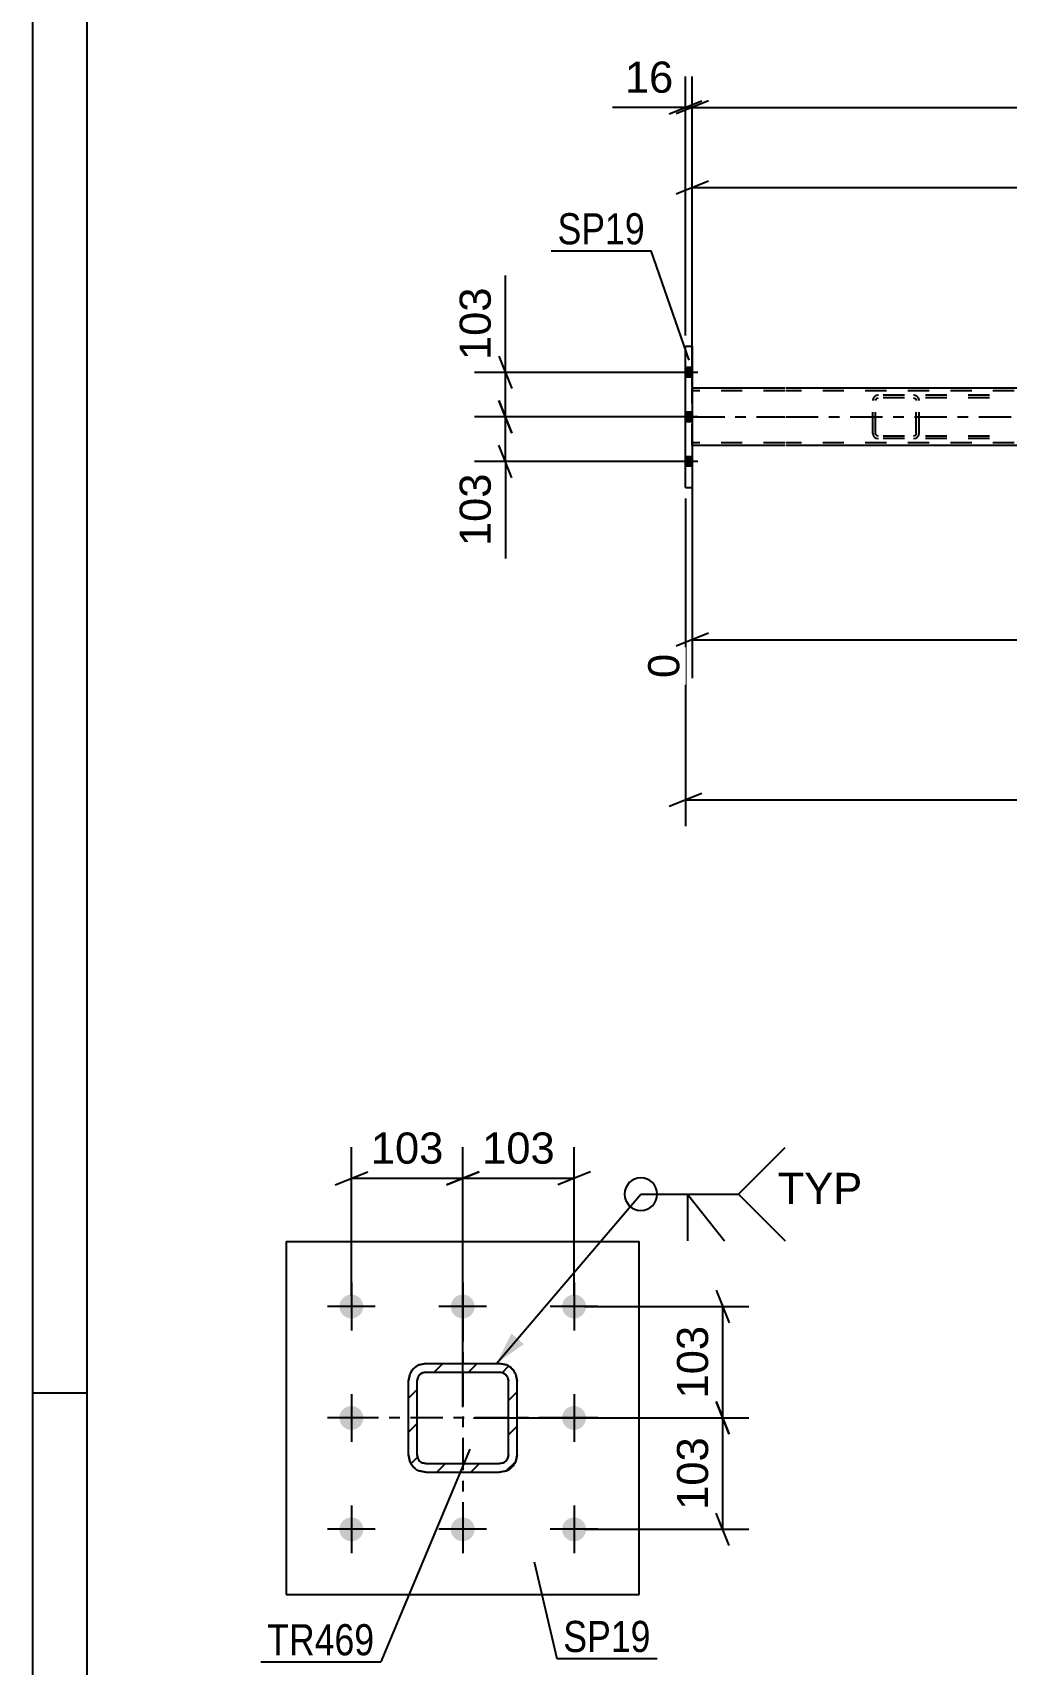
# Model space of a CAD drawing. Header units: millimetres. Extents: x 0 to 841, y 0 to 594.
# Drawn here: x 0 to 89.7, y 124 to 274.2 of the extents above; entities that cross this region are included whole.
import ezdxf

# ---------------------------------------------------------------- set-up
doc = ezdxf.new("R2010")
doc.units = ezdxf.units.MM
doc.linetypes.add('DXK_LINE_DOT2', pattern=[3.9198, 1.9599, -1.9599])
doc.linetypes.add('DXK_LINE_DOT3', pattern=[5.9187, 2.979, -0.9799, 0.9799, -0.9799])
doc.styles.add('Arial', font='ARIAL.TTF', dxfattribs={"height": 0.2})
doc.styles.add('Arial Narrow', font='ARIALN.TTF', dxfattribs={"height": 0.2})

# ---------------------------------------------------------------- blocks, each defined once
blk = doc.blocks.new('Unknown-317913800-1115')
at = {"color": 5, "linetype": 'Continuous'}
for p, q in [((0, 594), (0, 0)), ((5, 589), (5, 5)), ((5, 149), (0, 149))]:
    blk.add_line(p, q, dxfattribs=at)
blk = doc.blocks.new('Part-317913800-5339 - 5193')
at = {"linetype": 'Continuous'}
h = blk.add_hatch(dxfattribs=at)
h.set_pattern_fill('', scale=0.7, style=0, pattern_type=0)
h.set_pattern_definition([(45, (43.6161, 141.8402), (-1.57154, 1.57154), [])])
h.paths.add_polyline_path([(43, 141.72), (43.62, 141.84), (44.14, 142.19), (44.48, 142.71), (44.6, 143.32), (44.6, 150.12), (44.48, 150.73), (44.14, 151.25), (43.62, 151.6), (43, 151.72), (36.2, 151.72), (35.59, 151.6), (35.07, 151.25), (34.73, 150.73), (34.6, 150.12), (34.6, 143.32), (34.73, 142.71), (35.07, 142.19), (35.59, 141.84), (36.2, 141.72)])
h.paths.add_polyline_path([(36.2, 142.52), (35.9, 142.58), (35.64, 142.75), (35.46, 143.01), (35.4, 143.32), (35.4, 150.12), (35.46, 150.42), (35.64, 150.68), (35.9, 150.86), (36.2, 150.92), (43, 150.92), (43.31, 150.86), (43.57, 150.68), (43.74, 150.42), (43.8, 150.12), (43.8, 143.32), (43.74, 143.01), (43.57, 142.75), (43.31, 142.58), (43, 142.52)])
at = {"color": 7, "linetype": 'DXK_LINE_DOT3'}
for p, q in [((39.6, 156.72), (39.6, 136.72)), ((49.6, 146.72), (29.6, 146.72))]:
    blk.add_line(p, q, dxfattribs=at)
at = {"color": 7, "linetype": 'DXK_LINE_DOT2'}
for p, q in [((35.59, 151.6), (36.2, 151.72)), ((36.2, 151.72), (43, 151.72)), ((43, 151.72), (43.62, 151.6)), ((34.6, 150.12), (34.73, 150.73)), ((35.46, 150.42), (35.4, 150.12)), ((36.2, 150.92), (35.9, 150.86)), ((36.2, 150.92), (43, 150.92)), ((43.31, 150.86), (43, 150.92)), ((43.8, 150.12), (43.74, 150.42)), ((44.48, 150.73), (44.6, 150.12)), ((34.6, 143.32), (34.6, 150.12)), ((35.4, 143.32), (35.4, 150.12)), ((43.8, 143.32), (43.8, 150.12)), ((44.6, 143.32), (44.6, 150.12)), ((34.73, 142.71), (34.6, 143.32)), ((35.4, 143.32), (35.46, 143.01)), ((43.74, 143.01), (43.8, 143.32)), ((44.6, 143.32), (44.48, 142.71)), ((36.2, 141.72), (35.59, 141.84)), ((35.9, 142.58), (36.2, 142.52)), ((36.2, 142.52), (43, 142.52)), ((36.2, 141.72), (43, 141.72)), ((43, 142.52), (43.31, 142.58)), ((43.62, 141.84), (43, 141.72))]:
    blk.add_line(p, q, dxfattribs=at)
at = {"color": 2, "linetype": 'Continuous'}
for p, q in [((36.2, 151.72), (35.59, 151.6)), ((36.2, 151.72), (43, 151.72)), ((43.62, 151.6), (43, 151.72)), ((34.73, 150.73), (34.6, 150.12)), ((35.4, 150.12), (35.46, 150.42)), ((35.9, 150.86), (36.2, 150.92)), ((36.2, 150.92), (43, 150.92)), ((43, 150.92), (43.31, 150.86)), ((43.74, 150.42), (43.8, 150.12)), ((44.6, 150.12), (44.48, 150.73)), ((34.6, 143.32), (34.6, 150.12)), ((35.4, 143.32), (35.4, 150.12)), ((43.8, 143.32), (43.8, 150.12)), ((44.6, 143.32), (44.6, 150.12)), ((34.6, 143.32), (34.73, 142.71)), ((35.46, 143.01), (35.4, 143.32)), ((43.8, 143.32), (43.74, 143.01)), ((44.48, 142.71), (44.6, 143.32)), ((35.59, 141.84), (36.2, 141.72)), ((36.2, 142.52), (35.9, 142.58)), ((36.2, 142.52), (43, 142.52)), ((36.2, 141.72), (43, 141.72)), ((43.31, 142.58), (43, 142.52)), ((43, 141.72), (43.62, 141.84))]:
    blk.add_line(p, q, dxfattribs=at)
at = {"color": 7, "linetype": 'DXK_LINE_DOT2'}
for centre, radius, start, end in [((36.2, 150.12), 1.6, 112.5, 157.5), ((36.2, 150.12), 0.8, 112.5, 157.5), ((43, 150.12), 0.8, 22.5, 67.5), ((43, 150.12), 1.6, 22.5, 67.5), ((36.2, 143.32), 1.6, 202.5, 247.5), ((36.2, 143.32), 0.8, 202.5, 247.5), ((43, 143.32), 0.8, 292.5, 337.5), ((43, 143.32), 1.6, 292.5, 337.5)]:
    blk.add_arc(centre, radius, start, end, dxfattribs=at)
at = {"color": 2, "linetype": 'Continuous'}
for centre, radius, start, end in [((36.2, 150.12), 1.6, 112.5, 157.5), ((36.2, 150.12), 0.8, 112.5, 157.5), ((43, 150.12), 0.8, 22.5, 67.5), ((43, 150.12), 1.6, 22.5, 67.5), ((36.2, 143.32), 1.6, 202.5, 247.5), ((36.2, 143.32), 0.8, 202.5, 247.5), ((43, 143.32), 0.8, 292.5, 337.5), ((43, 143.32), 1.6, 292.5, 337.5)]:
    blk.add_arc(centre, radius, start, end, dxfattribs=at)
blk = doc.blocks.new('Bolt-317913800-5227 - 5193')
at = {"linetype": 'Continuous'}
for points in [[(30.45, 156.97, -1), (28.25, 156.97, -1)], [(40.7, 156.97, -1), (38.5, 156.97, -1)], [(50.95, 156.97, -1), (48.75, 156.97, -1)], [(30.45, 146.72, -1), (28.25, 146.72, -1)], [(50.95, 146.72, -1), (48.75, 146.72, -1)], [(30.45, 136.47, -1), (28.25, 136.47, -1)], [(40.7, 136.47, -1), (38.5, 136.47, -1)], [(50.95, 136.47, -1), (48.75, 136.47, -1)]]:
    blk.add_hatch(color=1, dxfattribs=at).paths.add_polyline_path(points)
at = {"color": 1, "linetype": 'Continuous'}
for p, q in [((29.35, 159.17), (29.35, 154.77)), ((39.6, 159.17), (39.6, 154.77)), ((49.85, 159.17), (49.85, 154.77)), ((31.55, 156.97), (27.15, 156.97)), ((41.8, 156.97), (37.4, 156.97)), ((52.05, 156.97), (47.65, 156.97)), ((29.35, 148.92), (29.35, 144.52)), ((49.85, 148.92), (49.85, 144.52)), ((31.55, 146.72), (27.15, 146.72)), ((52.05, 146.72), (47.65, 146.72)), ((29.35, 138.67), (29.35, 134.27)), ((39.6, 138.67), (39.6, 134.27)), ((49.85, 138.67), (49.85, 134.27)), ((31.55, 136.47), (27.15, 136.47)), ((41.8, 136.47), (37.4, 136.47)), ((52.05, 136.47), (47.65, 136.47))]:
    blk.add_line(p, q, dxfattribs=at)
blk = doc.blocks.new('Part-317913800-5354 - 5193')
at = {"color": 2, "linetype": 'Continuous'}
for p, q in [((23.35, 162.97), (55.85, 162.97)), ((23.35, 162.97), (23.35, 130.47)), ((55.85, 130.47), (55.85, 162.97)), ((23.35, 130.47), (55.85, 130.47))]:
    blk.add_line(p, q, dxfattribs=at)
blk = doc.blocks.new('Part-317913800-4550 - 4418')
at = {"color": 2, "linetype": 'Continuous'}
for p, q in [((69.26, 241.47), (60.74, 241.47)), ((160.61, 241.47), (69.36, 241.47)), ((69.26, 236.19), (60.74, 236.19)), ((725.39, 236.19), (69.36, 236.19))]:
    blk.add_line(p, q, dxfattribs=at)
at = {"color": 7, "linetype": 'DXK_LINE_DOT2'}
for p, q in [((60.74, 241.47), (60.74, 236.19)), ((60.74, 236.19), (60.74, 241.47)), ((69.26, 241.23), (60.74, 241.23)), ((725.39, 241.23), (69.36, 241.23)), ((69.26, 236.43), (60.74, 236.43)), ((60.74, 236.19), (60.74, 236.19)), ((725.39, 236.43), (69.36, 236.43))]:
    blk.add_line(p, q, dxfattribs=at)
at = {"color": 7, "linetype": 'DXK_LINE_DOT3'}
for p, q in [((60.74, 238.83), (69.26, 238.83)), ((69.36, 238.83), (725.1, 238.83))]:
    blk.add_line(p, q, dxfattribs=at)
blk = doc.blocks.new('Part-317913800-4441 - 4418')
at = {"color": 7, "linetype": 'DXK_LINE_DOT2'}
for p, q in [((77.4, 240.54), (77.36, 240.35)), ((77.36, 237.31), (77.36, 240.35)), ((77.61, 240.35), (77.63, 240.44)), ((77.61, 237.31), (77.61, 240.35)), ((77.63, 240.44), (77.69, 240.52)), ((77.87, 240.83), (77.67, 240.8)), ((77.69, 240.52), (77.77, 240.57)), ((77.77, 240.57), (77.87, 240.59)), ((88.1, 240.83), (77.87, 240.83)), ((88.1, 240.59), (77.87, 240.59)), ((81.3, 240.8), (81.1, 240.83)), ((81.1, 240.59), (81.2, 240.57)), ((81.2, 240.57), (81.28, 240.52)), ((81.28, 240.52), (81.34, 240.44)), ((81.34, 240.44), (81.36, 240.35)), ((81.36, 237.31), (81.36, 240.35)), ((81.61, 240.35), (81.58, 240.54)), ((81.61, 237.31), (81.61, 240.35)), ((77.36, 237.31), (77.4, 237.13)), ((77.63, 237.22), (77.61, 237.31)), ((81.36, 237.31), (81.34, 237.22)), ((81.58, 237.13), (81.61, 237.31)), ((77.69, 237.14), (77.63, 237.22)), ((77.67, 236.87), (77.87, 236.83)), ((77.77, 237.09), (77.69, 237.14)), ((77.87, 237.07), (77.77, 237.09)), ((88.1, 237.07), (77.87, 237.07)), ((88.1, 236.83), (77.87, 236.83)), ((81.2, 237.09), (81.1, 237.07)), ((81.1, 236.83), (81.3, 236.87)), ((81.28, 237.14), (81.2, 237.09)), ((81.34, 237.22), (81.28, 237.14))]:
    blk.add_line(p, q, dxfattribs=at)
for centre, start, end in [((77.85, 240.33), 110.7583, 155.6801), ((81.12, 240.33), 24.3199, 69.2417), ((77.85, 237.33), 204.3199, 249.2417), ((81.12, 237.33), 290.7583, 335.6801)]:
    blk.add_arc(centre, 0.496, start, end, dxfattribs=at)
blk = doc.blocks.new('Bolt-317913800-4484 - 4418')
at = {"linetype": 'Continuous'}
for points in [[(60.1, 243.37), (60.1, 242.49), (60.74, 242.49), (60.74, 243.37)], [(60.1, 243.37), (60.1, 242.49), (60.74, 242.49), (60.74, 243.37)], [(60.1, 243.37), (60.1, 242.49), (60.74, 242.49), (60.74, 243.37)], [(60.1, 239.27), (60.1, 238.39), (60.74, 238.39), (60.74, 239.27)], [(60.1, 239.27), (60.1, 238.39), (60.74, 238.39), (60.74, 239.27)], [(60.1, 235.17), (60.1, 234.29), (60.74, 234.29), (60.74, 235.17)], [(60.1, 235.17), (60.1, 234.29), (60.74, 234.29), (60.74, 235.17)], [(60.1, 235.17), (60.1, 234.29), (60.74, 234.29), (60.74, 235.17)]]:
    blk.add_hatch(color=1, dxfattribs=at).paths.add_polyline_path(points)
at = {"color": 1, "linetype": 'Continuous'}
for p, q in [((60.74, 243.37), (60.1, 243.37)), ((60.74, 243.37), (60.1, 243.37)), ((60.74, 243.37), (60.1, 243.37)), ((61.26, 242.93), (57.94, 242.93)), ((61.26, 242.93), (57.94, 242.93)), ((61.26, 242.93), (57.94, 242.93)), ((60.74, 242.49), (60.1, 242.49)), ((60.74, 242.49), (60.1, 242.49)), ((60.74, 242.49), (60.1, 242.49)), ((61.26, 238.83), (57.94, 238.83)), ((61.26, 238.83), (57.94, 238.83)), ((60.74, 239.27), (60.1, 239.27)), ((60.74, 239.27), (60.1, 239.27)), ((60.74, 238.39), (60.1, 238.39)), ((60.74, 238.39), (60.1, 238.39)), ((61.26, 234.73), (57.94, 234.73)), ((61.26, 234.73), (57.94, 234.73)), ((61.26, 234.73), (57.94, 234.73)), ((60.74, 235.17), (60.1, 235.17)), ((60.74, 235.17), (60.1, 235.17)), ((60.74, 235.17), (60.1, 235.17)), ((60.74, 234.29), (60.1, 234.29)), ((60.74, 234.29), (60.1, 234.29)), ((60.74, 234.29), (60.1, 234.29))]:
    blk.add_line(p, q, dxfattribs=at)
blk = doc.blocks.new('Part-317913800-4620 - 4418')
at = {"color": 2, "linetype": 'Continuous'}
for p, q in [((60.1, 245.33), (60.1, 245.33)), ((60.1, 232.33), (60.1, 245.33)), ((60.1, 245.33), (60.74, 245.33)), ((60.74, 245.33), (60.74, 245.33)), ((60.74, 245.33), (60.74, 232.33)), ((60.1, 232.33), (60.1, 232.33)), ((60.1, 232.33), (60.74, 232.33)), ((60.74, 232.33), (60.74, 232.33))]:
    blk.add_line(p, q, dxfattribs=at)
at = {"color": 7, "linetype": 'DXK_LINE_DOT2'}
for p, q in [((60.1, 232.33), (60.1, 245.33)), ((60.74, 245.33), (60.74, 232.33))]:
    blk.add_line(p, q, dxfattribs=at)
blk = doc.blocks.new('StraightDimension-317913800-5375 - 5193')
at = {"color": 7, "linetype": 'Continuous'}
for p, q in [((29.35, 157.97), (29.35, 171.62)), ((39.6, 147.72), (39.6, 171.62)), ((27.85, 168.17), (30.85, 169.37)), ((29.35, 168.77), (39.6, 168.77)), ((41.1, 169.37), (38.1, 168.17))]:
    blk.add_line(p, q, dxfattribs=at)
at = {"color": 0}
blk.add_wipeout([(38.41, 169.52), (38.41, 173.72), (30.54, 173.72), (30.54, 169.52)], dxfattribs=at)
at = {"color": 3, "style": 'Arial'}
blk.add_text('103', height=2.865, dxfattribs=at).set_placement((31.14, 170.12))
blk = doc.blocks.new('StraightDimension-317913800-5392 - 5193')
at = {"color": 7, "linetype": 'Continuous'}
for p, q in [((39.6, 147.72), (39.6, 171.62)), ((49.85, 157.97), (49.85, 171.62)), ((38.1, 168.17), (41.1, 169.37)), ((39.6, 168.77), (49.85, 168.77)), ((51.35, 169.37), (48.35, 168.17))]:
    blk.add_line(p, q, dxfattribs=at)
at = {"color": 0}
blk.add_wipeout([(48.66, 169.52), (48.66, 173.72), (40.79, 173.72), (40.79, 169.52)], dxfattribs=at)
at = {"color": 3, "style": 'Arial'}
blk.add_text('103', height=2.865, dxfattribs=at).set_placement((41.39, 170.12))
blk = doc.blocks.new('StraightDimension-317913800-5410 - 5193')
at = {"color": 7, "linetype": 'Continuous'}
for p, q in [((62.94, 148.22), (64.14, 145.22)), ((40.6, 146.72), (65.94, 146.72)), ((63.54, 136.47), (63.54, 146.72)), ((64.14, 134.97), (62.94, 137.97)), ((50.85, 136.47), (65.94, 136.47))]:
    blk.add_line(p, q, dxfattribs=at)
at = {"color": 0}
blk.add_wipeout([(62.79, 145.53), (58.59, 145.53), (58.59, 137.66), (62.79, 137.66)], dxfattribs=at)
at = {"color": 3, "style": 'Arial'}
blk.add_text('103', height=2.865, rotation=90.0002, dxfattribs=at).set_placement((62.19, 138.26))
blk = doc.blocks.new('StraightDimension-317913800-5427 - 5193')
at = {"color": 7, "linetype": 'Continuous'}
for p, q in [((62.94, 158.47), (64.14, 155.47)), ((50.85, 156.97), (65.94, 156.97)), ((63.54, 146.72), (63.54, 156.97)), ((64.14, 145.22), (62.94, 148.22)), ((40.6, 146.72), (65.94, 146.72))]:
    blk.add_line(p, q, dxfattribs=at)
at = {"color": 0}
blk.add_wipeout([(62.79, 155.78), (58.59, 155.78), (58.59, 147.91), (62.79, 147.91)], dxfattribs=at)
at = {"color": 3, "style": 'Arial'}
blk.add_text('103', height=2.865, rotation=90.0002, dxfattribs=at).set_placement((62.19, 148.51))
blk = doc.blocks.new('StraightDimension-317913800-4846 - 4418')
at = {"color": 7, "linetype": 'Continuous'}
for p, q in [((42.93, 240.33), (44.13, 237.33)), ((59.1, 238.83), (40.68, 238.83)), ((43.53, 234.73), (43.53, 238.83)), ((44.13, 233.23), (42.93, 236.23)), ((59.1, 234.73), (40.68, 234.73))]:
    blk.add_line(p, q, dxfattribs=at)
at = {"color": 0}
blk.add_wipeout([(42.78, 234.21), (38.58, 234.21), (38.58, 226.34), (42.78, 226.34)], dxfattribs=at)
at = {"color": 7, "linetype": 'Continuous'}
blk.add_line((43.53, 234.73), (43.53, 225.81), dxfattribs=at)
blk.add_line((43.53, 234.73), (43.53, 225.81), dxfattribs=at)
at = {"color": 3, "style": 'Arial'}
blk.add_text('103', height=2.865, rotation=90.0002, dxfattribs=at).set_placement((42.18, 226.94))
blk = doc.blocks.new('StraightDimension-317913800-4829 - 4418')
at = {"color": 7, "linetype": 'Continuous'}
for p, q in [((60.74, 241.61), (60.74, 262.78)), ((161.41, 242.87), (161.41, 262.78)), ((62.24, 260.53), (59.24, 259.33)), ((60.74, 259.93), (161.41, 259.93)), ((159.91, 259.33), (162.91, 260.53))]:
    blk.add_line(p, q, dxfattribs=at)
at = {"color": 0}
blk.add_wipeout([(116.12, 260.68), (116.12, 264.88), (106.03, 264.88), (106.03, 260.68)], dxfattribs=at)
at = {"color": 3, "style": 'Arial'}
blk.add_text('3786', height=2.865, dxfattribs=at).set_placement((106.63, 261.28))
blk = doc.blocks.new('StraightDimension-317913800-4717 - 4418')
at = {"color": 7, "linetype": 'Continuous'}
for p, q in [((60.1, 231.33), (60.1, 201.18)), ((61.6, 204.18), (58.6, 202.98)), ((60.1, 203.58), (726.59, 203.58))]:
    blk.add_line(p, q, dxfattribs=at)
blk = doc.blocks.new('StraightDimension-317913800-4770 - 4418')
at = {"color": 7, "linetype": 'Continuous'}
for p, q in [((60.74, 235.67), (60.74, 214.8)), ((161.41, 234.79), (161.41, 208.12)), ((62.24, 218.92), (59.24, 217.72)), ((60.74, 218.32), (161.41, 218.32)), ((159.91, 217.72), (162.91, 218.92))]:
    blk.add_line(p, q, dxfattribs=at)
at = {"color": 0}
blk.add_wipeout([(116.12, 219.07), (116.12, 223.27), (106.03, 223.27), (106.03, 219.07)], dxfattribs=at)
at = {"color": 0, "linetype": 'Continuous'}
for points in [[(60.14, 217.62), (55.94, 217.62), (55.94, 214.2), (60.14, 214.2)], [(160.81, 217.62), (156.61, 217.62), (156.61, 207.52), (160.81, 207.52)]]:
    blk.add_wipeout(points, dxfattribs=at)
at = {"color": 3, "style": 'Arial'}
blk.add_text('3786', height=2.865, dxfattribs=at).set_placement((106.63, 219.67))
at = {"color": 3, "linetype": 'Continuous', "style": 'Arial'}
for s, height, p in [('0', 2.87, (59.54, 214.8)), ('3786', 2.865, (160.21, 208.12))]:
    blk.add_text(s, height=height, rotation=90.0002, dxfattribs=at).set_placement(p)
blk = doc.blocks.new('StraightDimension-317913800-4854 - 4418')
at = {"color": 7, "linetype": 'Continuous'}
for p, q in [((42.93, 244.43), (44.13, 241.43)), ((59.1, 242.93), (40.68, 242.93)), ((43.53, 238.83), (43.53, 242.93)), ((44.13, 237.33), (42.93, 240.33)), ((59.1, 238.83), (40.68, 238.83))]:
    blk.add_line(p, q, dxfattribs=at)
at = {"color": 0}
blk.add_wipeout([(42.78, 251.33), (38.58, 251.33), (38.58, 243.46), (42.78, 243.46)], dxfattribs=at)
at = {"color": 7, "linetype": 'Continuous'}
blk.add_line((43.53, 242.93), (43.53, 251.85), dxfattribs=at)
blk.add_line((43.53, 242.93), (43.53, 251.85), dxfattribs=at)
at = {"color": 3, "style": 'Arial'}
blk.add_text('103', height=2.865, rotation=90.0002, dxfattribs=at).set_placement((42.18, 244.06))
blk = doc.blocks.new('StraightDimension-317913800-4873 - 4418')
at = {"color": 7, "linetype": 'Continuous'}
for p, q in [((60.74, 246.33), (60.74, 270.16)), ((62.24, 267.91), (59.24, 266.71)), ((60.74, 267.31), (725.95, 267.31))]:
    blk.add_line(p, q, dxfattribs=at)
blk = doc.blocks.new('StraightDimension-317913800-4883 - 4418')
at = {"color": 7, "linetype": 'Continuous'}
for p, q in [((60.1, 246.33), (60.1, 270.16)), ((60.74, 246.33), (60.74, 270.16)), ((58.6, 266.71), (61.6, 267.91)), ((62.24, 267.91), (59.24, 266.71)), ((60.1, 267.31), (60.74, 267.31))]:
    blk.add_line(p, q, dxfattribs=at)
at = {"color": 0}
blk.add_wipeout([(59.57, 268.06), (59.57, 272.26), (53.93, 272.26), (53.93, 268.06)], dxfattribs=at)
at = {"color": 7, "linetype": 'Continuous'}
blk.add_line((60.1, 267.31), (53.4, 267.31), dxfattribs=at)
blk.add_line((60.1, 267.31), (53.4, 267.31), dxfattribs=at)
at = {"color": 3, "style": 'Arial'}
blk.add_text('16', height=2.865, dxfattribs=at).set_placement((54.53, 268.66))
blk = doc.blocks.new('WeldMark-317913800-5444 - 5193')
at = {"linetype": 'Continuous'}
blk.add_hatch(color=30, dxfattribs=at).paths.add_polyline_path([(45.23, 153.51), (42.71, 151.72), (44.08, 154.49)])
at = {"color": 30, "linetype": 'Continuous'}
for p, q in [((42.71, 151.72), (56, 167.31)), ((56, 167.31), (65, 167.31))]:
    blk.add_line(p, q, dxfattribs=at)
at = {"color": 3, "linetype": 'Continuous'}
for q in [(63.71, 163.03), (60.28, 163.03)]:
    blk.add_line((60.28, 167.31), q, dxfattribs=at)
for start, end in [(90, 270), (270, 90)]:
    blk.add_arc((56, 167.31), 1.5, start, end, dxfattribs=at)
at = {"color": 0, "linetype": 'Continuous'}
blk.add_wipeout([(76.37, 166.41), (76.37, 169.41), (68.6, 169.41), (68.6, 166.41)], dxfattribs=at)
blk.add_wipeout([(76.37, 166.41), (76.37, 169.41), (68.6, 169.41), (68.6, 166.41)], dxfattribs=at)
at = {"color": 3, "linetype": 'Continuous'}
for q in [(69.28, 171.6), (69.28, 163.03)]:
    blk.add_line((65, 167.31), q, dxfattribs=at)
at = {"color": 3, "linetype": 'Continuous', "style": 'Arial'}
blk.add_text('TYP', height=2.865, dxfattribs=at).set_placement((68.6, 166.41))
blk = doc.blocks.new('Mark-317913800-5335 - 5193')
at = {"color": 0}
blk.add_wipeout([(31.47, 124.88), (31.47, 127.88), (21.6, 127.88), (21.6, 124.88)], dxfattribs=at)
blk.add_wipeout([(31.47, 124.88), (31.47, 127.88), (21.6, 127.88), (21.6, 124.88)], dxfattribs=at)
at = {"color": 30, "linetype": 'Continuous'}
for p in [(40.25, 143.84), (21, 124.28)]:
    blk.add_line(p, (32.07, 124.28), dxfattribs=at)
at = {"color": 3, "style": 'Arial Narrow'}
blk.add_text('TR469', height=2.863, dxfattribs=at).set_placement((21.6, 124.88))
blk = doc.blocks.new('Mark-317913800-5350 - 5193')
at = {"color": 0}
blk.add_wipeout([(56.89, 125.18), (56.89, 128.18), (48.86, 128.18), (48.86, 125.18)], dxfattribs=at)
blk.add_wipeout([(56.89, 125.18), (56.89, 128.18), (48.86, 128.18), (48.86, 125.18)], dxfattribs=at)
at = {"color": 30, "linetype": 'Continuous'}
for p, q in [((46.19, 133.47), (48.26, 124.58)), ((48.26, 124.58), (57.49, 124.58))]:
    blk.add_line(p, q, dxfattribs=at)
at = {"color": 3, "style": 'Arial Narrow'}
blk.add_text('SP19', height=2.863, dxfattribs=at).set_placement((48.86, 125.18))
blk = doc.blocks.new('Mark-317913800-4616 - 4418')
at = {"color": 0}
blk.add_wipeout([(56.36, 254.71), (56.36, 257.71), (48.33, 257.71), (48.33, 254.71)], dxfattribs=at)
blk.add_wipeout([(56.36, 254.71), (56.36, 257.71), (48.33, 257.71), (48.33, 254.71)], dxfattribs=at)
at = {"color": 30, "linetype": 'Continuous'}
for p in [(47.73, 254.11), (60.44, 244.05)]:
    blk.add_line(p, (56.96, 254.11), dxfattribs=at)
at = {"color": 3, "style": 'Arial Narrow'}
blk.add_text('SP19', height=2.863, dxfattribs=at).set_placement((48.33, 254.71))

msp = doc.modelspace()

# ---------------------------------------------------------------- block references
for name in ['Unknown-317913800-1115', 'Part-317913800-4620 - 4418', 'Bolt-317913800-4484 - 4418', 'Part-317913800-4550 - 4418', 'Part-317913800-4441 - 4418', 'Part-317913800-5354 - 5193', 'Bolt-317913800-5227 - 5193', 'Part-317913800-5339 - 5193']:
    msp.add_blockref(name, (0, 0))

# ---------------------------------------------------------------- next in the draw order: block references
for name in ['StraightDimension-317913800-4829 - 4418', 'StraightDimension-317913800-4846 - 4418', 'StraightDimension-317913800-5375 - 5193', 'Mark-317913800-5350 - 5193']:
    msp.add_blockref(name, (0, 0))

# ---------------------------------------------------------------- next in the draw order: block references
for name in ['StraightDimension-317913800-4854 - 4418', 'StraightDimension-317913800-4717 - 4418', 'StraightDimension-317913800-5392 - 5193']:
    msp.add_blockref(name, (0, 0))

# ---------------------------------------------------------------- next in the draw order: block references
for name in ['StraightDimension-317913800-4873 - 4418', 'StraightDimension-317913800-4770 - 4418', 'StraightDimension-317913800-5410 - 5193']:
    msp.add_blockref(name, (0, 0))

# ---------------------------------------------------------------- next in the draw order: block references
for name in ['StraightDimension-317913800-4883 - 4418', 'StraightDimension-317913800-5427 - 5193', 'Mark-317913800-5335 - 5193']:
    msp.add_blockref(name, (0, 0))

# ---------------------------------------------------------------- next in the draw order: block references
for name in ['Mark-317913800-4616 - 4418', 'WeldMark-317913800-5444 - 5193']:
    msp.add_blockref(name, (0, 0))

doc.saveas('drawing.dxf')
